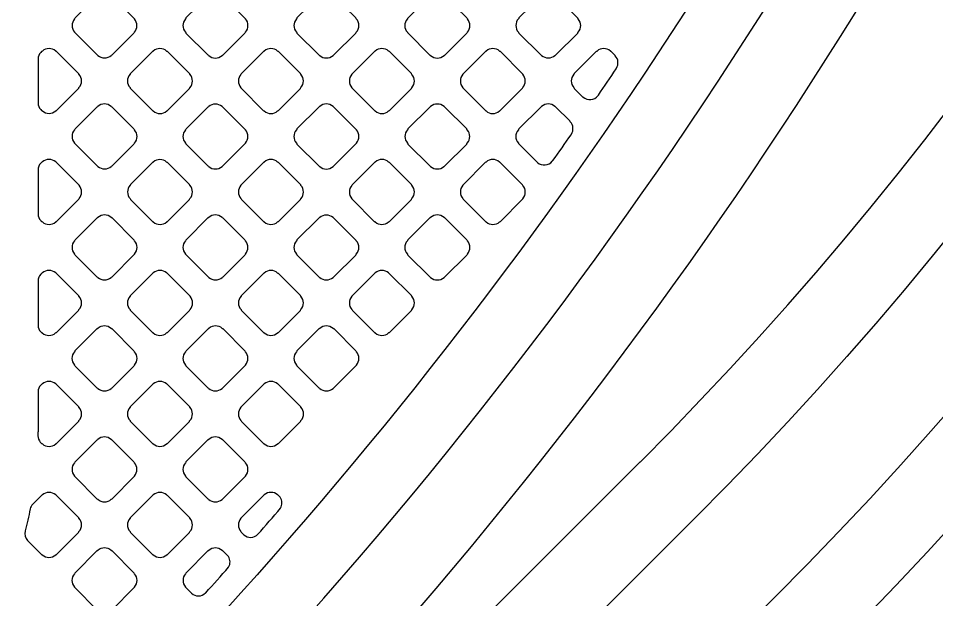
# Model space of a CAD drawing. Extents: x 0 to 248, y 0 to 175.
# Drawn here: x 43.946 to 45.729, y 144.668 to 145.797 of the extents above; entities that cross this region are included whole.
import ezdxf

# ---------------------------------------------------------------- set-up
doc = ezdxf.new("R2010")
doc.units = 0
doc.layers.add('gbr-dxf', color=7, linetype='Continuous')

msp = doc.modelspace()

# ---------------------------------------------------------------- linework, layer by layer
at = {"layer": 'gbr-dxf', "linetype": 'Continuous'}
for points in [[(40.8033, 137.588, -0.198905), (43.1509, 143.256), (43.1513, 143.2563), (44.1396, 144.2446), (44.14, 144.245, 0.187154), (46.7944, 150.2646, -0.074106)], [(46.9451, 150.2247, -0.186231), (44.2477, 144.1372), (44.2473, 144.1369), (43.259, 143.1486), (43.2587, 143.1482, 0.198813), (40.9557, 137.5908, -0.009943)], [(41.7327, 139.7742, -0.12213), (43.5748, 142.832), (43.5752, 142.8324), (45.4157, 144.6729), (45.416, 144.6732, 0.198765), (47.5039, 149.7108, -0.011766)], [(41.7363, 140.8069, -0.086219), (43.3122, 143.0937), (43.313, 143.0945), (45.1535, 144.935), (45.1539, 144.9354, 0.19876), (47.1332, 149.711, -0.011766)], [(47.2856, 149.7144, -0.198893), (45.2617, 144.8276), (45.2613, 144.8272), (43.4209, 142.9869, 0.086252), (41.8743, 140.7421, -0.006435)], [(47.6563, 149.7143, -0.19889), (45.5238, 144.5655), (45.5234, 144.5651), (43.6829, 142.7246), (43.6826, 142.7243, 0.122153), (41.8781, 139.7286, 0.065669)], [(42.0866, 139.6722, -0.121884), (43.8352, 142.5717), (43.8355, 142.5721), (45.676, 144.4125), (45.6764, 144.4129, 0.198883), (47.8718, 149.714, -0.007646)], [(46.6226, 149.6947, -0.170555), (44.0496, 144.3346), (44.0496, 144.3346), (44.0496, 144.3345), (43.7818, 144.0667), (43.7815, 144.0665), (43.3508, 143.6357), (43.3504, 143.6354), (43.0612, 143.3462), (43.0245, 143.3094), (43.0244, 143.3094), (42.9501, 143.235), (42.95, 143.235), (42.95, 143.235, 0.198909), (40.6761, 137.7455, -0.020503)]]:
    msp.add_lwpolyline(points, format="xyb", dxfattribs=at)
for points in [[(44.0549, 145.7697, -0.091854), (44.0558, 145.7682), (44.0985, 145.7255, -0.095602), (44.1001, 145.7246, 0.379299), (44.1261, 145.7246, -0.096625), (44.1277, 145.7256), (44.1701, 145.768, -0.096111), (44.1711, 145.7696, 0.379357), (44.1711, 145.7956, -0.096507), (44.1702, 145.7972), (44.1276, 145.8399, -0.092456), (44.126, 145.8408, 0.378784), (44.1001, 145.8408, -0.095378), (44.0984, 145.8398), (44.0559, 145.7973, -0.095602), (44.0549, 145.7956, 0.378386)], [(44.2703, 145.7956, 0.379201), (44.2703, 145.7697, -0.099964), (44.2713, 145.7679), (44.3138, 145.7255, -0.104264), (44.3156, 145.7244, 0.379308), (44.3415, 145.7244, -0.095968), (44.3432, 145.7254), (44.3859, 145.7681, -0.096328), (44.3869, 145.7697, 0.37947), (44.3868, 145.7957, -0.088442), (44.3859, 145.7972), (44.3432, 145.8399, -0.100519), (44.3415, 145.8409, 0.3795), (44.3156, 145.8409, -0.096259), (44.3139, 145.8399), (44.2712, 145.7973, -0.096539)], [(44.4859, 145.7956, 0.37889), (44.4859, 145.7697, -0.096265), (44.4869, 145.768), (44.5294, 145.7255, -0.100073), (44.5311, 145.7245, 0.379201), (44.5571, 145.7246, -0.096625), (44.5587, 145.7255), (44.6013, 145.7681, -0.096111), (44.6022, 145.7697, 0.379859), (44.6022, 145.7957, -0.09253), (44.6013, 145.7973), (44.5588, 145.8397, -0.10442), (44.557, 145.8408, 0.3795), (44.5311, 145.8408, -0.096259), (44.5294, 145.8398), (44.4869, 145.7973, -0.095895)], [(44.7013, 145.7956, 0.379201), (44.7013, 145.7696, -0.087748), (44.7022, 145.7682), (44.745, 145.7253, -0.092072), (44.7466, 145.7244, 0.37981), (44.7726, 145.7244, -0.096625), (44.7742, 145.7254), (44.8169, 145.7681, -0.096111), (44.8179, 145.7697, 0.3795), (44.8179, 145.7956, -0.101017), (44.8169, 145.7974), (44.7742, 145.84, -0.096195), (44.7726, 145.841, 0.378939), (44.7467, 145.841, -0.096259), (44.745, 145.84), (44.7023, 145.7972, -0.096539)], [(44.917, 145.7697, -0.09185), (44.9179, 145.7681), (44.9605, 145.7255, -0.095585), (44.9622, 145.7246, 0.378952), (44.9881, 145.7246, -0.09601), (44.9898, 145.7255), (45.0322, 145.768, -0.096328), (45.0332, 145.7697, 0.379), (45.0332, 145.7956, -0.096507), (45.0323, 145.7972), (44.9896, 145.8398, -0.092347), (44.9881, 145.8408, 0.379117), (44.9621, 145.8408, -0.096259), (44.9605, 145.8398), (44.918, 145.7973, -0.096627), (44.917, 145.7957, 0.379682)], [(43.9839, 145.6325, -0.036092), (43.9839, 145.6323, 0.181449), (43.9893, 145.6193), (43.9907, 145.6178, -0.096332), (43.9924, 145.6169, 0.37981), (44.0183, 145.6169, -0.096458), (44.02, 145.6178), (44.0625, 145.6604, -0.096627), (44.0635, 145.662, 0.3795), (44.0635, 145.688, -0.096614), (44.0625, 145.6896), (44.0201, 145.732, -0.107923), (44.0183, 145.7331, 0.379133), (43.9923, 145.7331, -0.095506), (43.9907, 145.7321), (43.9892, 145.7306, 0.180884), (43.9839, 145.7177)], [(44.1626, 145.662, -0.087748), (44.1635, 145.6605), (44.2063, 145.6177, -0.092072), (44.2079, 145.6167, 0.37981), (44.2339, 145.6167, -0.096625), (44.2355, 145.6177), (44.278, 145.6603, -0.096111), (44.279, 145.6619, 0.379859), (44.279, 145.6879, -0.083792), (44.2781, 145.6893), (44.2353, 145.7321, -0.096627), (44.2337, 145.7331, 0.379731), (44.2077, 145.7331, -0.096625), (44.2061, 145.7321), (44.1636, 145.6896, -0.096111), (44.1626, 145.6879, 0.379682)], [(44.3781, 145.6619, -0.099643), (44.3791, 145.6602), (44.4215, 145.6177, -0.103923), (44.4233, 145.6167, 0.379422), (44.4492, 145.6167, -0.096625), (44.4509, 145.6177), (44.4936, 145.6604, -0.096111), (44.4945, 145.662, 0.379859), (44.4945, 145.688, -0.08851), (44.4936, 145.6895), (44.4511, 145.7321, -0.100519), (44.4493, 145.7331, 0.3795), (44.4234, 145.7331, -0.096259), (44.4217, 145.7321), (44.3791, 145.6894, -0.095895), (44.3781, 145.6878, 0.378651)], [(44.5936, 145.6619, -0.091954), (44.5946, 145.6604), (44.6373, 145.6177, -0.096332), (44.6389, 145.6167, 0.37981), (44.6649, 145.6167, -0.096625), (44.6665, 145.6177), (44.7091, 145.6602, -0.096111), (44.71, 145.6619, 0.379859), (44.71, 145.6878, -0.096458), (44.7091, 145.6895), (44.6664, 145.7322, -0.092289), (44.6648, 145.7331, 0.379731), (44.6388, 145.7331, -0.096625), (44.6372, 145.7322), (44.5946, 145.6896, -0.096111), (44.5936, 145.6879, 0.379682)], [(44.8092, 145.6619, -0.10047), (44.8102, 145.6602), (44.8528, 145.6176, -0.087638), (44.8543, 145.6167, 0.37981), (44.8802, 145.6167, -0.096625), (44.8819, 145.6177), (44.9246, 145.6603, -0.096111), (44.9255, 145.662, 0.379859), (44.9255, 145.6879, -0.104293), (44.9245, 145.6897), (44.8821, 145.7321, -0.100519), (44.8804, 145.7331, 0.379731), (44.8544, 145.7331, -0.096458), (44.8528, 145.7321), (44.8102, 145.6895, -0.096627), (44.8092, 145.6879, 0.379682)], [(45.0247, 145.6879, 0.379201), (45.0247, 145.662, -0.091954), (45.0256, 145.6604), (45.0416, 145.6445, -0.055818), (45.0427, 145.6437, 0.433011), (45.0715, 145.6464, -0.056444), (45.0724, 145.6474, 0.00177), (45.107, 145.6985, -0.107229), (45.1076, 145.7, 0.338963), (45.1052, 145.7237, -0.10533), (45.1044, 145.7251), (45.0973, 145.7321, -0.092564), (45.0958, 145.7331, 0.379278), (45.0698, 145.7331, -0.096259), (45.0682, 145.7321), (45.0256, 145.6896, -0.096539)], [(44.0549, 145.5543, -0.096625), (44.0559, 145.5527), (44.0985, 145.5101, -0.100151), (44.1002, 145.5091, 0.37981), (44.1262, 145.5091, -0.096458), (44.1278, 145.51), (44.1703, 145.5525, -0.096627), (44.1713, 145.5541, 0.379859), (44.1713, 145.5801, -0.108361), (44.1702, 145.582), (44.1278, 145.6244, -0.10442), (44.126, 145.6254, 0.379731), (44.1, 145.6254, -0.096458), (44.0984, 145.6244), (44.0559, 145.5819, -0.096627), (44.0549, 145.5803, 0.379682)], [(44.2704, 145.5542, -0.087748), (44.2713, 145.5527), (44.314, 145.51, -0.092126), (44.3156, 145.509, 0.37981), (44.3416, 145.509, -0.096458), (44.3432, 145.51), (44.3857, 145.5526, -0.096627), (44.3867, 145.5542, 0.379859), (44.3867, 145.5802, -0.084073), (44.3858, 145.5816), (44.3432, 145.6243, -0.096627), (44.3415, 145.6252, 0.379731), (44.3155, 145.6252, -0.096625), (44.3139, 145.6243), (44.2714, 145.5818, -0.096111), (44.2704, 145.5801, 0.379682)], [(44.4858, 145.5542, -0.099964), (44.4868, 145.5524), (44.5293, 145.5099, -0.104264), (44.5311, 145.5089, 0.37981), (44.5571, 145.5089, -0.096625), (44.5587, 145.5099), (44.6014, 145.5526, -0.096111), (44.6024, 145.5542, 0.379859), (44.6024, 145.5802, -0.088014), (44.6014, 145.5817), (44.5588, 145.6244, -0.100824), (44.557, 145.6254, 0.379731), (44.5311, 145.6254, -0.096625), (44.5294, 145.6244), (44.4868, 145.5818, -0.096111), (44.4858, 145.5801, 0.379682)], [(44.7015, 145.5542, -0.104392), (44.7025, 145.5524), (44.745, 145.5099, -0.092072), (44.7466, 145.509, 0.379308), (44.7725, 145.509, -0.095968), (44.7742, 145.5099), (44.8167, 145.5525, -0.096328), (44.8177, 145.5542, 0.379), (44.8177, 145.5801, -0.100402), (44.8167, 145.5818), (44.7742, 145.6243, -0.096527), (44.7726, 145.6253, 0.37947), (44.7466, 145.6253, -0.096458), (44.745, 145.6243), (44.7025, 145.5818, -0.096627), (44.7015, 145.5802, 0.379682)], [(44.9169, 145.5542, -0.09601), (44.9178, 145.5526), (44.9527, 145.5177, -0.079794), (44.9543, 145.5167, 0.427981), (44.9826, 145.5191, -0.076135), (44.984, 145.5203, 0.001762), (45.0194, 145.5706, -0.09263), (45.0199, 145.5718, 0.34275), (45.0178, 145.5959, -0.1055), (45.017, 145.5973), (44.9899, 145.6244, -0.103923), (44.9881, 145.6254, 0.379347), (44.9621, 145.6254, -0.096625), (44.9605, 145.6244), (44.9179, 145.5818, -0.096111), (44.9169, 145.5801, 0.379451)], [(43.9839, 145.4171, -0.048029), (43.9839, 145.4166, 0.181449), (43.9893, 145.4037, -0.056241), (43.9896, 145.4032), (43.9906, 145.4023, -0.104264), (43.9924, 145.4012, 0.379451), (44.0183, 145.4012, -0.096259), (44.02, 145.4022), (44.0626, 145.4448, -0.096539), (44.0636, 145.4465, 0.379249), (44.0636, 145.4724, -0.104293), (44.0625, 145.4742), (44.02, 145.5167, -0.100824), (44.0183, 145.5177, 0.379731), (43.9923, 145.5177, -0.096625), (43.9907, 145.5167), (43.9893, 145.5153, 0.181507), (43.9839, 145.5023, -0.037059), (43.9839, 145.502)], [(44.1627, 145.4465, -0.092139), (44.1637, 145.4449), (44.2062, 145.4023, -0.096332), (44.2079, 145.4013, 0.37981), (44.2339, 145.4013, -0.096625), (44.2355, 145.4023), (44.278, 145.4449, -0.096111), (44.279, 145.4465, 0.379859), (44.279, 145.4725, -0.096458), (44.278, 145.4741), (44.2357, 145.5165, -0.108515), (44.2338, 145.5175, 0.379731), (44.2078, 145.5175, -0.096458), (44.2062, 145.5166), (44.1637, 145.4741, -0.096627), (44.1627, 145.4724, 0.379682)], [(44.3781, 145.4465, -0.087784), (44.379, 145.445), (44.4218, 145.4022, -0.092233), (44.4234, 145.4012, 0.379308), (44.4494, 145.4012, -0.09601), (44.451, 145.4022), (44.4936, 145.4447, -0.096227), (44.4946, 145.4464, 0.37924), (44.4946, 145.4723, -0.084055), (44.4937, 145.4737), (44.4508, 145.5166, -0.096842), (44.4492, 145.5176, 0.379249), (44.4232, 145.5175, -0.096458), (44.4216, 145.5166), (44.3791, 145.4741, -0.096627), (44.3781, 145.4724, 0.379682)], [(44.5936, 145.4463, -0.096119), (44.5946, 145.4447), (44.6371, 145.4022, -0.100115), (44.6388, 145.4012, 0.379308), (44.6647, 145.4012, -0.095968), (44.6664, 145.4021), (44.7091, 145.4449, -0.096328), (44.71, 145.4465, 0.379), (44.7101, 145.4724, -0.092234), (44.7091, 145.474), (44.6664, 145.5167, -0.088435), (44.6649, 145.5176, 0.37947), (44.639, 145.5176, -0.096458), (44.6373, 145.5166), (44.5946, 145.4739, -0.096627), (44.5936, 145.4723, 0.379682)], [(44.8092, 145.4724, 0.379201), (44.8092, 145.4465, -0.103917), (44.8102, 145.4447), (44.8528, 145.4021, -0.092072), (44.8544, 145.4012, 0.37981), (44.8804, 145.4012, -0.096625), (44.882, 145.4021), (44.9246, 145.4447, -0.096111), (44.9255, 145.4463, 0.3795), (44.9255, 145.4723, -0.101017), (44.9245, 145.474), (44.8819, 145.5166, -0.096195), (44.8803, 145.5176, 0.378939), (44.8543, 145.5176, -0.096259), (44.8527, 145.5166), (44.8102, 145.4741, -0.096539)], [(44.0549, 145.3646, 0.379422), (44.0549, 145.3387, -0.10047), (44.0559, 145.3369), (44.0983, 145.2946, -0.104264), (44.1001, 145.2935, 0.379308), (44.126, 145.2935, -0.095968), (44.1277, 145.2945), (44.1703, 145.3371, -0.096328), (44.1713, 145.3387, 0.37947), (44.1713, 145.3647, -0.104765), (44.1702, 145.3665), (44.1279, 145.4089, -0.100824), (44.1261, 145.4099, 0.379357), (44.1002, 145.4099, -0.095968), (44.0985, 145.4089), (44.0559, 145.3663, -0.096328)], [(44.2704, 145.3388, -0.091954), (44.2714, 145.3372), (44.3141, 145.2945, -0.096332), (44.3157, 145.2935, 0.37981), (44.3417, 145.2935, -0.096625), (44.3433, 145.2945), (44.3859, 145.337, -0.096111), (44.3868, 145.3387, 0.379859), (44.3868, 145.3646, -0.096458), (44.3859, 145.3663), (44.3434, 145.4088, -0.108174), (44.3415, 145.4098, 0.379731), (44.3155, 145.4098, -0.096625), (44.3139, 145.4089), (44.2714, 145.3664, -0.096111), (44.2704, 145.3647, 0.379682)], [(44.4859, 145.3386, -0.087848), (44.4869, 145.3371), (44.5295, 145.2945, -0.092072), (44.5311, 145.2935, 0.37981), (44.5571, 145.2935, -0.096625), (44.5587, 145.2945), (44.6013, 145.337, -0.096111), (44.6022, 145.3387, 0.379859), (44.6022, 145.3646, -0.083792), (44.6014, 145.3661), (44.5587, 145.4087, -0.096857), (44.557, 145.4097, 0.379731), (44.5311, 145.4097, -0.096458), (44.5294, 145.4087), (44.4869, 145.3662, -0.096627), (44.4859, 145.3646, 0.379682)], [(44.7013, 145.3386, -0.095956), (44.7023, 145.337), (44.7449, 145.2944, -0.10046), (44.7466, 145.2934, 0.37981), (44.7726, 145.2934, -0.096625), (44.7742, 145.2943), (44.8169, 145.337, -0.096111), (44.8179, 145.3387, 0.379859), (44.8179, 145.3646, -0.092701), (44.8169, 145.3662), (44.7741, 145.409, -0.088779), (44.7726, 145.4099, 0.379731), (44.7466, 145.4099, -0.096625), (44.745, 145.4089), (44.7023, 145.3662, -0.096111), (44.7013, 145.3646, 0.379682)], [(43.9839, 145.2004, 0.174616), (43.9892, 145.1879), (43.9893, 145.1879), (43.9906, 145.1866, -0.096227), (43.9922, 145.1856, 0.378763), (44.0181, 145.1856, -0.095883), (44.0198, 145.1866), (44.0625, 145.2293, -0.096328), (44.0635, 145.231, 0.37947), (44.0635, 145.2569, -0.096723), (44.0625, 145.2586), (44.0199, 145.3011, -0.092564), (44.0183, 145.3021, 0.379731), (43.9924, 145.3021, -0.096625), (43.9907, 145.3011), (43.9893, 145.2997, 0.181507), (43.9839, 145.2867, -0.04733), (43.9839, 145.2863)], [(44.1626, 145.2569, 0.379201), (44.1626, 145.2309, -0.095956), (44.1636, 145.2293), (44.2062, 145.1867, -0.10046), (44.2079, 145.1857, 0.379451), (44.2338, 145.1857, -0.096117), (44.2355, 145.1867), (44.2782, 145.2294, -0.095895), (44.2792, 145.231, 0.379249), (44.2792, 145.257, -0.092523), (44.2782, 145.2585), (44.2356, 145.3011, -0.10442), (44.2338, 145.3021, 0.3795), (44.2079, 145.3022, -0.096259), (44.2062, 145.3012), (44.1635, 145.2585, -0.096539)], [(44.3782, 145.231, -0.09148), (44.3792, 145.2294), (44.4218, 145.1868, -0.096227), (44.4234, 145.1858, 0.379422), (44.4494, 145.1858, -0.096458), (44.451, 145.1868), (44.4936, 145.2293, -0.096627), (44.4945, 145.231, 0.379859), (44.4945, 145.257, -0.096723), (44.4936, 145.2586), (44.4512, 145.301, -0.108174), (44.4493, 145.302, 0.3795), (44.4234, 145.302, -0.096614), (44.4217, 145.3011), (44.3792, 145.2585, -0.096539), (44.3782, 145.2569, 0.378651)], [(44.5936, 145.2309, -0.083235), (44.5945, 145.2295), (44.6374, 145.1866, -0.087638), (44.6389, 145.1857, 0.37981), (44.6649, 145.1857, -0.096625), (44.6665, 145.1866), (44.7091, 145.2292, -0.096111), (44.71, 145.2308, 0.379859), (44.71, 145.2568, -0.088014), (44.7091, 145.2583), (44.6662, 145.3012, -0.083733), (44.6648, 145.3021, 0.379731), (44.6388, 145.3021, -0.096625), (44.6372, 145.3011), (44.5946, 145.2585, -0.096111), (44.5936, 145.2569, 0.379682)], [(44.0548, 145.1491, 0.37889), (44.0548, 145.1232, -0.104099), (44.0558, 145.1214), (44.0983, 145.0789, -0.107634), (44.1001, 145.0779, 0.379201), (44.1261, 145.0779, -0.095956), (44.1277, 145.0789), (44.1703, 145.1214, -0.096332), (44.1713, 145.1231, 0.379859), (44.1713, 145.1491, -0.100902), (44.1702, 145.1508), (44.1277, 145.1934, -0.096857), (44.126, 145.1943, 0.3795), (44.1001, 145.1944, -0.096259), (44.0984, 145.1934), (44.0557, 145.1507, -0.095895)], [(44.2704, 145.149, 0.379422), (44.2704, 145.1231, -0.091954), (44.2713, 145.1215), (44.3139, 145.079, -0.096111), (44.3156, 145.078, 0.379451), (44.3415, 145.078, -0.096259), (44.3432, 145.0789), (44.3859, 145.1216, -0.096539), (44.3868, 145.1233, 0.379249), (44.3868, 145.1492, -0.096458), (44.3858, 145.1509), (44.3433, 145.1934, -0.092623), (44.3417, 145.1944, 0.379357), (44.3158, 145.1944, -0.096507), (44.3141, 145.1934), (44.2714, 145.1507, -0.096527)], [(44.4859, 145.1233, -0.092162), (44.4869, 145.1217), (44.5296, 145.0789, -0.095895), (44.5313, 145.078, 0.378731), (44.5572, 145.078, -0.09601), (44.5588, 145.0789), (44.6014, 145.1215, -0.096328), (44.6024, 145.1232, 0.37947), (44.6024, 145.1491, -0.096723), (44.6014, 145.1508), (44.5589, 145.1933, -0.108515), (44.557, 145.1943, 0.379731), (44.5311, 145.1943, -0.096458), (44.5294, 145.1933), (44.4869, 145.1509, -0.096627), (44.4859, 145.1492, 0.379451)], [(43.9838, 144.986, -0.034697), (43.9838, 144.9858, 0.168522), (43.9884, 144.9735), (43.9909, 144.9711, -0.087638), (43.9923, 144.9701, 0.379451), (44.0183, 144.9701, -0.096117), (44.0199, 144.9711), (44.0625, 145.0137, -0.095796), (44.0635, 145.0153, 0.37891), (44.0635, 145.0413, -0.087946), (44.0626, 145.0427), (44.0196, 145.0857, -0.083514), (44.0182, 145.0866, 0.378891), (43.9923, 145.0866, -0.096117), (43.9906, 145.0856), (43.9893, 145.0842), (43.9892, 145.0842, 0.174702), (43.9839, 145.0718), (43.9839, 144.9939, -0.013433), (43.9838, 144.9927, -0.002594)], [(44.1626, 145.0153, -0.100032), (44.1636, 145.0136), (44.206, 144.9712, -0.103887), (44.2078, 144.9702, 0.37981), (44.2337, 144.9702, -0.096625), (44.2354, 144.9712), (44.278, 145.0138, -0.096111), (44.279, 145.0155, 0.379859), (44.279, 145.0414, -0.08851), (44.2781, 145.0429), (44.2355, 145.0855, -0.100519), (44.2338, 145.0865, 0.379731), (44.2078, 145.0865, -0.096458), (44.2062, 145.0855), (44.1636, 145.0429, -0.096627), (44.1626, 145.0413, 0.379682)], [(44.3781, 145.0154, -0.096117), (44.3791, 145.0138), (44.4217, 144.9712, -0.100073), (44.4234, 144.9702, 0.379201), (44.4494, 144.9702, -0.096625), (44.451, 144.9712), (44.4937, 145.0138, -0.096111), (44.4947, 145.0155, 0.379859), (44.4947, 145.0414, -0.09253), (44.4937, 145.043), (44.4511, 145.0856, -0.104691), (44.4493, 145.0866, 0.379357), (44.4234, 145.0867, -0.095968), (44.4217, 145.0857), (44.3791, 145.043, -0.096328), (44.3781, 145.0414, 0.379063)], [(44.0549, 144.9076, -0.092348), (44.0559, 144.9061), (44.0984, 144.8635, -0.096111), (44.1001, 144.8625, 0.37981), (44.1261, 144.8625, -0.095956), (44.1277, 144.8635), (44.1701, 144.9059, -0.096111), (44.1711, 144.9076, 0.379859), (44.1711, 144.9335, -0.096458), (44.1701, 144.9352), (44.1276, 144.9778, -0.092623), (44.126, 144.9787, 0.379731), (44.1, 144.9787, -0.096458), (44.0984, 144.9777), (44.0559, 144.9352, -0.096627), (44.0549, 144.9336, 0.379682)], [(44.2703, 144.9076, -0.099964), (44.2713, 144.9059), (44.3138, 144.8634, -0.104264), (44.3156, 144.8624, 0.37981), (44.3416, 144.8624, -0.096625), (44.3432, 144.8633), (44.3859, 144.906, -0.096111), (44.3868, 144.9076, 0.379859), (44.3868, 144.9336, -0.088014), (44.3859, 144.9351), (44.3432, 144.9778, -0.100824), (44.3415, 144.9788, 0.379731), (44.3155, 144.9788, -0.096625), (44.3139, 144.9778), (44.2713, 144.9352, -0.096111), (44.2703, 144.9336, 0.379682)], [(43.9587, 144.8007, 0.24745), (43.9636, 144.7827), (43.9636, 144.7826), (43.9906, 144.7556, -0.096266), (43.9922, 144.7547, 0.379692), (44.0182, 144.7547, -0.096723), (44.0199, 144.7556), (44.0625, 144.7983, -0.096423), (44.0635, 144.8, 0.379357), (44.0635, 144.8259, -0.096507), (44.0625, 144.8275), (44.0201, 144.8699, -0.108196), (44.0183, 144.871, 0.379328), (43.9923, 144.871, -0.096614), (43.9907, 144.87), (43.9737, 144.853), (43.9736, 144.853, 0.128707), (43.9688, 144.8441, -0.034513), (43.9688, 144.8438, -0.014634), (43.9588, 144.801, -0.041269)], [(44.1626, 144.7999, -0.087748), (44.1635, 144.7984), (44.2063, 144.7556, -0.092126), (44.2079, 144.7547, 0.37981), (44.2339, 144.7547, -0.095956), (44.2355, 144.7556), (44.278, 144.7982, -0.096111), (44.279, 144.7998, 0.379859), (44.279, 144.8258, -0.083792), (44.2781, 144.8272), (44.2353, 144.87, -0.096627), (44.2337, 144.871, 0.379731), (44.2077, 144.871, -0.096625), (44.2061, 144.87), (44.1636, 144.8275, -0.096111), (44.1626, 144.8259, 0.379682)], [(44.3781, 144.7998, -0.095506), (44.379, 144.7981), (44.3833, 144.7939, -0.024141), (44.3835, 144.7937, 0.396773), (44.411, 144.7946), (44.411, 144.7946, 0.001914), (44.455, 144.8451, 0.288148), (44.4543, 144.8667), (44.4509, 144.8701, -0.087994), (44.4494, 144.8711, 0.379637), (44.4234, 144.8711, -0.096625), (44.4218, 144.8701), (44.3791, 144.8274, -0.096111), (44.3781, 144.8257, 0.379423)], [(44.0548, 144.718, 0.379201), (44.0548, 144.6921, -0.095956), (44.0558, 144.6905), (44.0984, 144.6479, -0.10046), (44.1001, 144.6469, 0.37981), (44.1261, 144.6469, -0.096625), (44.1277, 144.6478), (44.1703, 144.6904, -0.096332), (44.1713, 144.692, 0.3795), (44.1713, 144.718, -0.10824), (44.1702, 144.7199), (44.1278, 144.7623, -0.104354), (44.126, 144.7633, 0.378939), (44.1001, 144.7633, -0.096259), (44.0984, 144.7624), (44.0558, 144.7197, -0.096539)], [(44.2705, 144.7181, 0.379422), (44.2705, 144.6921, -0.095973), (44.2714, 144.6905), (44.2818, 144.6801), (44.282, 144.68, 0.392323), (44.3091, 144.6806, -0.047255), (44.3098, 144.6812, 0.001898), (44.3542, 144.7305, 0.278873), (44.3537, 144.7516), (44.343, 144.7623, -0.088207), (44.3416, 144.7632, 0.379357), (44.3156, 144.7632, -0.095968), (44.314, 144.7623), (44.2714, 144.7197, -0.096328)]]:
    msp.add_lwpolyline(points, format="xyb", close=True, dxfattribs=at)

doc.saveas('drawing.dxf')
